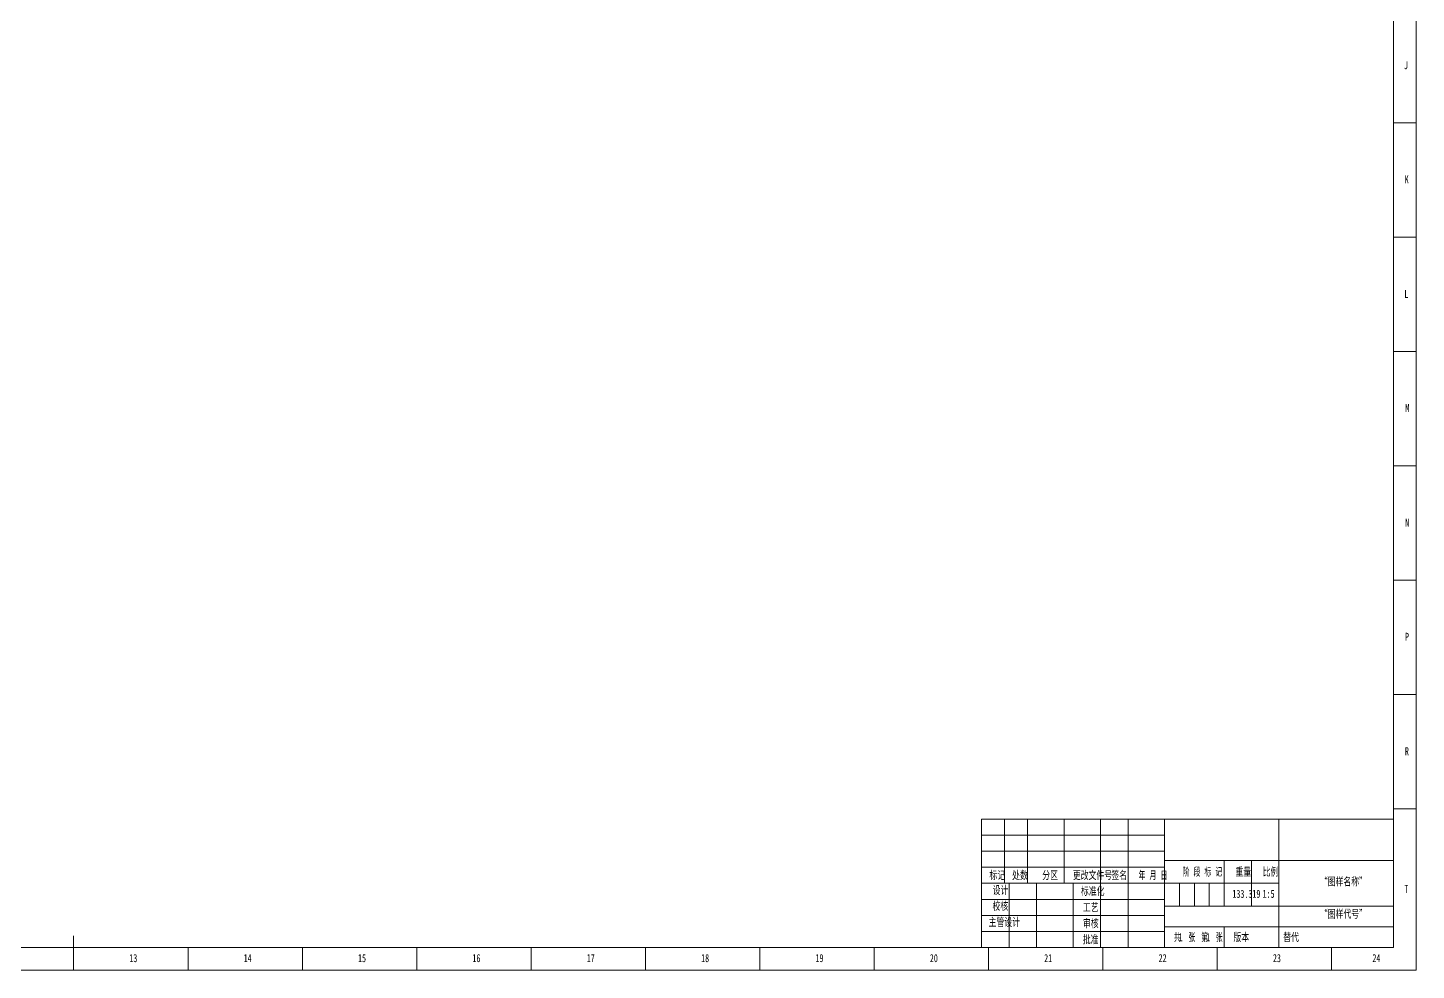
# Model space of a CAD drawing. Header units: millimetres. Extents: x 0 to 1189, y 0 to 841.
# Drawn here: x 582 to 1189, y 0 to 412 of the extents above; entities that cross this region are included whole.
import ezdxf

# ---------------------------------------------------------------- set-up
doc = ezdxf.new("R2010")
doc.units = ezdxf.units.MM
for name, color, linetype, lineweight in [('10', 7, 'Continuous', 18), ('5', 7, 'Continuous', 18), ('9', 7, 'Continuous', 18), ('SLD-0', 7, 'Continuous', 18)]:
    doc.layers.add(name, color=color, linetype=linetype, lineweight=lineweight)
doc.styles.add('SLDTEXTSTYLE0', font='', dxfattribs={"width": 0.7})
doc.styles.add('SLDTEXTSTYLE1', font='', dxfattribs={"width": 0.6})
doc.styles.add('SLDTEXTSTYLE2', font='', dxfattribs={"width": 0.614286})
doc.styles.add('SLDTEXTSTYLE3', font='', dxfattribs={"width": 0.62})
doc.styles.add('SLDTEXTSTYLE5', font='', dxfattribs={"width": 0.7})
doc.styles.get('SLDTEXTSTYLE0').set_extended_font_data('宋体')
doc.styles.get('SLDTEXTSTYLE1').set_extended_font_data('宋体')
doc.styles.get('SLDTEXTSTYLE2').set_extended_font_data('宋体')
doc.styles.get('SLDTEXTSTYLE3').set_extended_font_data('宋体')
doc.styles.get('SLDTEXTSTYLE5').set_extended_font_data('宋体')

msp = doc.modelspace()

# ---------------------------------------------------------------- linework, layer by layer
at = {"layer": '5', "color": 7}
for p, q in [((1189, 0), (1189, 841)), ((999, 59), (1079, 59)), ((999, 52), (1079, 52)), ((1085.5, 38), (1085.5, 28)), ((1092, 38), (1092, 28)), ((1098.5, 38), (1098.5, 28)), ((0, 0), (1189, 0))]:
    msp.add_line(p, q, dxfattribs=at)
at = {"layer": '5', "color": 7, "lineweight": 15}
for p, q in [((1179, 10), (1179, 831.0501)), ((999, 66), (1179, 66)), ((999, 66), (999, 10)), ((1009, 66), (1009, 38)), ((1019, 66), (1019, 38)), ((1035, 66), (1035, 38)), ((1051, 66), (1051, 10)), ((1063, 66), (1063, 10)), ((1079, 66), (1079, 10)), ((1129, 66), (1129, 38)), ((999, 45), (1079, 45)), ((1079, 48), (1179, 48)), ((1105, 48), (1105, 28)), ((1117, 48), (1117, 28)), ((999, 38), (1129, 38)), ((1011, 38), (1011, 10)), ((1023, 38), (1023, 10)), ((1039, 38), (1039, 10)), ((1129, 38), (1129, 10)), ((999, 31), (1079, 31)), ((1079, 28), (1179, 28)), ((999, 24), (1079, 24)), ((1079.0061, 18.9824), (1179, 18.9824)), ((999, 17), (1079, 17)), ((0, 10), (1179, 10))]:
    msp.add_line(p, q, dxfattribs=at)
at = {"layer": '5'}
for p, q in [((1189, 370.5), (1179, 370.5)), ((1189, 320.5), (1179, 320.5)), ((1189, 270.5), (1179, 270.5)), ((1189, 220.5), (1179, 220.5)), ((1189, 170.5), (1179, 170.5)), ((1189, 120.5), (1179, 120.5)), ((1189, 70.5), (1179, 70.5)), ((652, 0), (652, 10)), ((702, 0), (702, 10)), ((752, 0), (752, 10)), ((802, 0), (802, 10)), ((852, 0), (852, 10)), ((902, 0), (902, 10)), ((952, 0), (952, 10)), ((1002, 0), (1002, 10)), ((1052, 0), (1052, 10)), ((1102, 0), (1102, 10)), ((1152, 0), (1152, 10))]:
    msp.add_line(p, q, dxfattribs=at)
at = {"layer": '5', "lineweight": 15}
for p, q in [((1105, 18.9824), (1105, 10)), ((602, 0), (602, 15))]:
    msp.add_line(p, q, dxfattribs=at)

# ---------------------------------------------------------------- texts
at = {"layer": '10', "char_height": 3.5}
for s, insert, width, attachment_point, style in [('J', (1184.5153, 397.4858), 3.093296, 2, 'SLDTEXTSTYLE5'), ('K', (1184.8203, 347.5434), 3.202793, 2, 'SLDTEXTSTYLE5'), ('L', (1184.6806, 297.4858), 3.065922, 2, 'SLDTEXTSTYLE5'), ('M', (1185.0974, 247.5434), 3.367039, 2, 'SLDTEXTSTYLE5'), ('N', (1185.0488, 197.4858), 3.394413, 2, 'SLDTEXTSTYLE5'), ('P', (1184.9443, 147.5434), 3.065922, 2, 'SLDTEXTSTYLE5'), ('R', (1184.9297, 97.4858), 3.148045, 2, 'SLDTEXTSTYLE5'), ('“图样名称”', (1157.1694, 40.5106), 35.367598, 2, 'SLDTEXTSTYLE0'), ('T', (1184.6563, 37.2934), 3.065922, 2, 'SLDTEXTSTYLE5'), ('校核', (1007.176, 29.8568), 13.303911, 2, 'SLDTEXTSTYLE0'), ('133.319', (1114.735, 35.1578), 23.350279, 2, 'SLDTEXTSTYLE5'), ('“图样代号”', (1157.1718, 26.3657), 35.367598, 2, 'SLDTEXTSTYLE0'), ('主管设计', (1008.926, 22.8297), 27.401676, 2, 'SLDTEXTSTYLE0'), ('1', (1085.1099, 16.1881), 1.998324, 1, 'SLDTEXTSTYLE5'), ('1', (1097.1354, 16.1881), 1.998324, 1, 'SLDTEXTSTYLE5'), ('13', (628.0889, 7.0434), 5.775978, 2, 'SLDTEXTSTYLE5'), ('14', (678.0889, 7.0434), 5.967598, 2, 'SLDTEXTSTYLE5'), ('15', (728.0889, 7.0434), 5.775978, 2, 'SLDTEXTSTYLE5'), ('16', (778.0913, 7.0434), 5.858101, 2, 'SLDTEXTSTYLE5'), ('17', (828.0913, 7.0434), 5.803352, 2, 'SLDTEXTSTYLE5'), ('18', (878.0913, 7.0434), 5.803352, 2, 'SLDTEXTSTYLE5'), ('19', (928.0913, 7.0434), 5.830726, 2, 'SLDTEXTSTYLE5'), ('20', (978.0889, 7.0434), 6.296089, 2, 'SLDTEXTSTYLE5'), ('21', (1028.0889, 7.0434), 5.940223, 2, 'SLDTEXTSTYLE5'), ('22', (1078.0889, 7.0434), 6.213966, 2, 'SLDTEXTSTYLE5'), ('23', (1128.0889, 7.0434), 6.213966, 2, 'SLDTEXTSTYLE5'), ('24', (1171.5889, 7.0434), 6.405587, 2, 'SLDTEXTSTYLE5')]:
    msp.add_mtext(s, dxfattribs=dict(at, insert=insert, width=width, attachment_point=attachment_point, style=style))
at = {"layer": '10', "color": 7, "insert": (1112.5264, 16.1881), "char_height": 3.5, "width": 13.386034, "attachment_point": 2, "style": 'SLDTEXTSTYLE0'}
msp.add_mtext('版本', dxfattribs=at)
at = {"layer": '9', "color": 7, "char_height": 3.5, "attachment_point": 2}
for s, insert, width, style in [('标记', (1005.8211, 43.3062), 13.386034, 'SLDTEXTSTYLE0'), ('处数', (1015.7589, 43.3062), 13.303911, 'SLDTEXTSTYLE0'), ('分区', (1028.9158, 43.3062), 13.057542, 'SLDTEXTSTYLE0'), ('更改文件号', (1047.4728, 43.3062), 34.245251, 'SLDTEXTSTYLE0'), ('签名', (1059.1453, 43.3062), 12.838547, 'SLDTEXTSTYLE0'), ('年 月 日', (1073.9089, 43.3062), 23.445698, 'SLDTEXTSTYLE3'), ('阶 段 标 记', (1095.5362, 44.8103), 33.030726, 'SLDTEXTSTYLE2'), ('重量', (1113.4015, 44.8103), 13.440782, 'SLDTEXTSTYLE0'), ('比例', (1125.295, 44.8103), 12.400559, 'SLDTEXTSTYLE0'), ('设计', (1007.228, 36.7667), 13.331285, 'SLDTEXTSTYLE0'), ('标准化', (1047.5672, 36.3584), 20.421229, 'SLDTEXTSTYLE0'), ('工艺', (1046.681, 29.2301), 13.221788, 'SLDTEXTSTYLE0'), ('审核', (1046.6804, 22.2493), 12.975419, 'SLDTEXTSTYLE0'), ('批准', (1046.6624, 15.2155), 13.440782, 'SLDTEXTSTYLE0'), ('共  张', (1087.69, 16.1881), 17.550838, 'SLDTEXTSTYLE1'), ('第  张', (1099.6754, 16.1881), 17.527374, 'SLDTEXTSTYLE1')]:
    msp.add_mtext(s, dxfattribs=dict(at, insert=insert, width=width, style=style))
at = {"layer": 'SLD-0', "char_height": 3.5}
for s, insert, width, attachment_point, style in [('1:5', (1124.4373, 35.1578), 9.279888, 2, 'SLDTEXTSTYLE5'), ('替代', (1130.8513, 16.1881), 13.084916, 1, 'SLDTEXTSTYLE0')]:
    msp.add_mtext(s, dxfattribs=dict(at, insert=insert, width=width, attachment_point=attachment_point, style=style))

doc.saveas('drawing.dxf')
